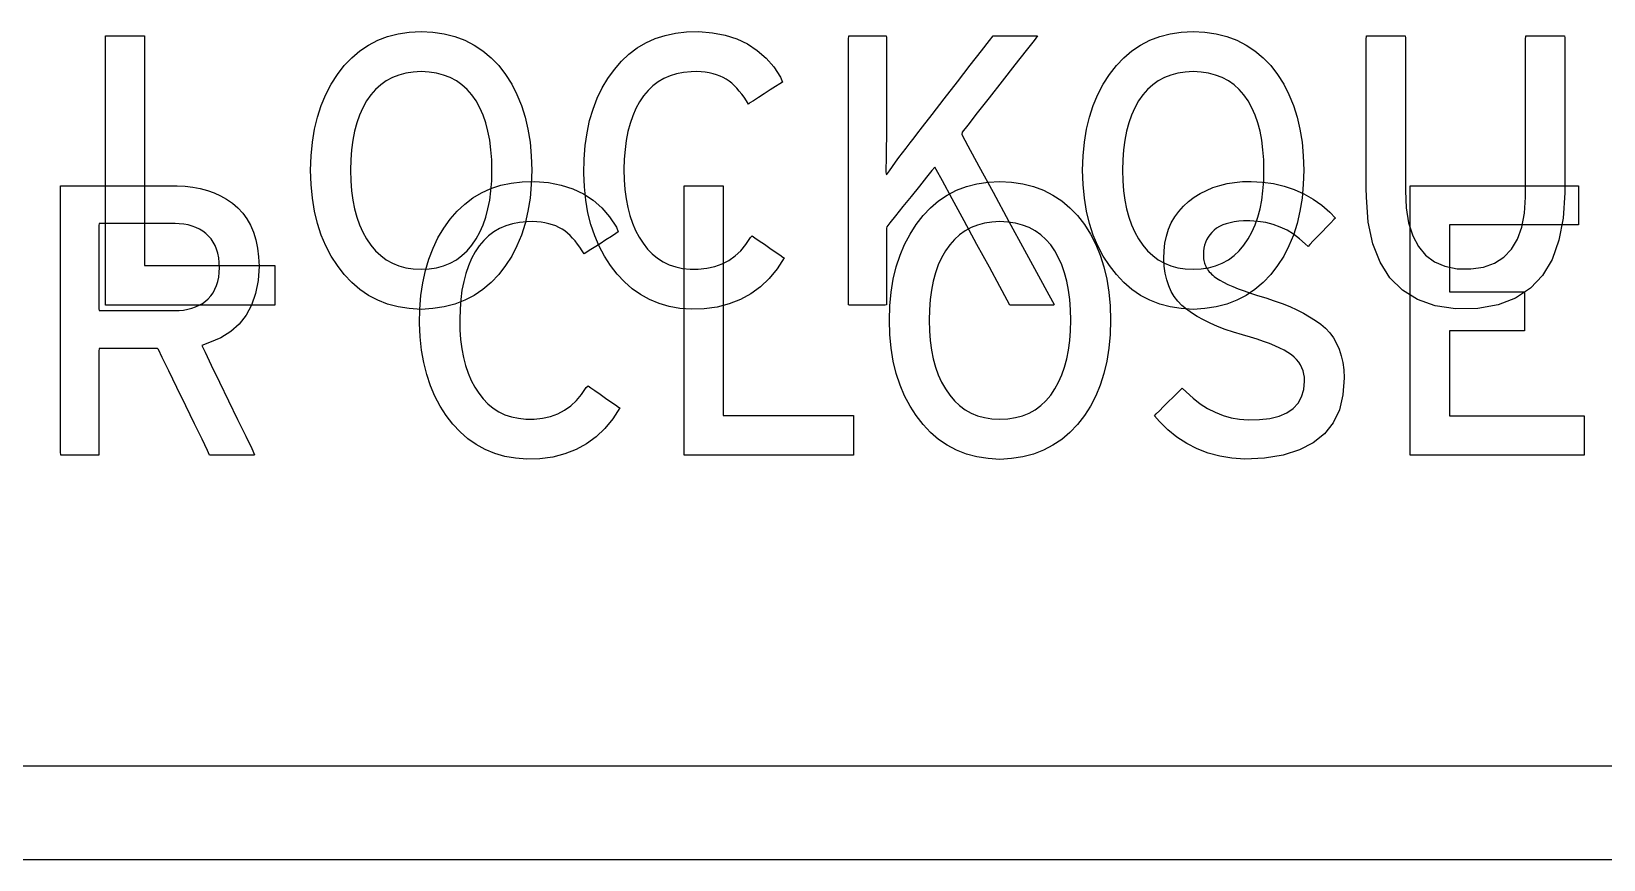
# Model space of a CAD drawing. Extents: x 1 to 47.7, y 0.2 to 35.
# Drawn here: x 13.468 to 14.034, y 10.799 to 11.097 of the extents above; entities that cross this region are included whole.
import ezdxf

# ---------------------------------------------------------------- set-up
doc = ezdxf.new("R2010")
doc.units = 0
doc.header["$MEASUREMENT"] = 0
for name, color, linetype in [('4_1__4U__UP_TO_ONE_IO_BOAR', 7, 'CONTINUOUS'), ('4_2__4U__FRONT_PANEL_W_24_', 7, 'CONTINUOUS'), ('5_1___24__TARGET_LEDS___12', 7, 'CONTINUOUS')]:
    doc.layers.add(name, color=color, linetype=linetype)

msp = doc.modelspace()

# ---------------------------------------------------------------- linework, layer by layer
at = {"layer": '4_1__4U__UP_TO_ONE_IO_BOAR'}
for points in [[(13.64807, 11.04723), (13.64789, 11.04206), (13.64743, 11.03713), (13.64668, 11.03246), (13.64565, 11.02804), (13.64432, 11.02386), (13.64271, 11.01994), (13.64081, 11.01626), (13.63863, 11.01284), (13.63614, 11.00964), (13.6334, 11.00675), (13.63045, 11.00425), (13.62727, 11.00211), (13.62388, 11.00035), (13.62027, 10.99896), (13.61644, 10.99795), (13.61239, 10.99731), (13.60813, 10.99704), (13.6039, 10.99731), (13.59989, 10.99795), (13.5961, 10.99896), (13.59253, 11.00035), (13.58919, 11.00211), (13.58607, 11.00425), (13.58316, 11.00675), (13.58048, 11.00964), (13.57799, 11.01284), (13.57576, 11.01626), (13.57381, 11.01994), (13.57216, 11.02386), (13.5708, 11.02804), (13.56974, 11.03246), (13.56897, 11.03713), (13.5685, 11.04206), (13.56832, 11.04723), (13.5685, 11.0524), (13.56897, 11.05733), (13.56974, 11.06202), (13.5708, 11.06646), (13.57216, 11.07066), (13.57381, 11.07462), (13.57576, 11.07833), (13.57799, 11.0818), (13.58048, 11.085), (13.58316, 11.08784), (13.58607, 11.0903), (13.58919, 11.0924), (13.59253, 11.09413), (13.5961, 11.09549), (13.59989, 11.09648), (13.6039, 11.09709), (13.60813, 11.09734), (13.61239, 11.09709), (13.61644, 11.09648), (13.62027, 11.09549), (13.62388, 11.09413), (13.62727, 11.0924), (13.63045, 11.0903), (13.6334, 11.08784), (13.63614, 11.085), (13.63863, 11.0818), (13.64081, 11.07833), (13.64271, 11.07462), (13.64432, 11.07066), (13.64565, 11.06646), (13.64668, 11.06202), (13.64743, 11.05733), (13.64789, 11.0524)], [(13.73903, 11.01562), (13.73648, 11.01168), (13.73364, 11.00821), (13.73049, 11.0052), (13.72704, 11.00267), (13.72329, 11.0006), (13.71924, 10.99901), (13.71488, 10.99788), (13.71023, 10.99723), (13.7055, 10.99708), (13.70144, 10.99742), (13.69758, 10.99813), (13.69393, 10.99918), (13.69049, 11.00059), (13.68727, 11.00236), (13.68425, 11.00448), (13.68144, 11.00695), (13.67885, 11.00978), (13.67643, 11.0129), (13.67425, 11.01623), (13.67235, 11.01981), (13.67073, 11.02361), (13.66938, 11.02766), (13.66832, 11.03194), (13.66753, 11.03646), (13.66703, 11.04121), (13.6668, 11.0462), (13.6669, 11.05128), (13.6673, 11.05613), (13.66797, 11.06076), (13.66892, 11.06515), (13.67016, 11.06931), (13.67167, 11.07324), (13.67346, 11.07694), (13.67552, 11.08041), (13.67787, 11.08365), (13.68038, 11.08657), (13.6831, 11.08914), (13.68603, 11.09137), (13.68917, 11.09324), (13.69253, 11.09476), (13.69609, 11.09593), (13.69987, 11.09675), (13.70385, 11.09722), (13.70834, 11.09731), (13.71325, 11.09689), (13.71781, 11.096), (13.72202, 11.09464), (13.72587, 11.09281), (13.72937, 11.09051), (13.73252, 11.08775), (13.73531, 11.08452), (13.73776, 11.08082), (13.73847, 11.07909), (13.73753, 11.07849), (13.73597, 11.07749), (13.73402, 11.07622), (13.73189, 11.07485), (13.72981, 11.07351), (13.72801, 11.07235), (13.72672, 11.07152), (13.72615, 11.07115), (13.72544, 11.0723), (13.72461, 11.07356), (13.72376, 11.07474), (13.72288, 11.07584), (13.72199, 11.07686), (13.72107, 11.0778), (13.72013, 11.07866), (13.71917, 11.07944), (13.71817, 11.08014), (13.71708, 11.08073), (13.71592, 11.08125), (13.71469, 11.08169), (13.7134, 11.08206), (13.71204, 11.08236), (13.71062, 11.08259), (13.70913, 11.08274), (13.70757, 11.08283), (13.70549, 11.08281), (13.7028, 11.08256), (13.70027, 11.08207), (13.69789, 11.08134), (13.69567, 11.08037), (13.69361, 11.07916), (13.6917, 11.07771), (13.68996, 11.07602), (13.68836, 11.07409), (13.6869, 11.0719), (13.6856, 11.0695), (13.68447, 11.06692), (13.68351, 11.06415), (13.68272, 11.06119), (13.68211, 11.05804), (13.68167, 11.05471), (13.6814, 11.05119), (13.6813, 11.04748), (13.68138, 11.04379), (13.68162, 11.04029), (13.68204, 11.03697), (13.68263, 11.03383), (13.68339, 11.03088), (13.68433, 11.02811), (13.68544, 11.02553), (13.68672, 11.02313), (13.68816, 11.02089), (13.68973, 11.01883), (13.69146, 11.01703), (13.69335, 11.01548), (13.69539, 11.01419), (13.69759, 11.01315), (13.69994, 11.01237), (13.70245, 11.01185), (13.70512, 11.01159), (13.7081, 11.01158), (13.71115, 11.01189), (13.71399, 11.01252), (13.71664, 11.01347), (13.71909, 11.01473), (13.72135, 11.01632), (13.7234, 11.01822), (13.72526, 11.02044), (13.72691, 11.02298), (13.72756, 11.02355), (13.72852, 11.02289), (13.73004, 11.02183), (13.73191, 11.02054), (13.73391, 11.01916), (13.73583, 11.01783), (13.73747, 11.0167), (13.7386, 11.01592)], [(13.92639, 11.04723), (13.92621, 11.04206), (13.92575, 11.03713), (13.925, 11.03246), (13.92397, 11.02804), (13.92264, 11.02386), (13.92103, 11.01994), (13.91913, 11.01626), (13.91695, 11.01284), (13.91446, 11.00964), (13.91172, 11.00675), (13.90877, 11.00425), (13.90559, 11.00211), (13.9022, 11.00035), (13.89859, 10.99896), (13.89476, 10.99795), (13.89071, 10.99731), (13.88645, 10.99704), (13.88222, 10.99731), (13.87821, 10.99795), (13.87442, 10.99896), (13.87085, 11.00035), (13.86751, 11.00211), (13.86439, 11.00425), (13.86148, 11.00675), (13.8588, 11.00964), (13.85631, 11.01284), (13.85408, 11.01626), (13.85213, 11.01994), (13.85048, 11.02386), (13.84912, 11.02804), (13.84806, 11.03246), (13.84729, 11.03713), (13.84682, 11.04206), (13.84664, 11.04723), (13.84682, 11.0524), (13.84729, 11.05733), (13.84806, 11.06202), (13.84912, 11.06646), (13.85048, 11.07066), (13.85213, 11.07462), (13.85408, 11.07833), (13.85631, 11.0818), (13.8588, 11.085), (13.86148, 11.08784), (13.86439, 11.0903), (13.86751, 11.0924), (13.87085, 11.09413), (13.87442, 11.09549), (13.87821, 11.09648), (13.88222, 11.09709), (13.88645, 11.09734), (13.89071, 11.09709), (13.89476, 11.09648), (13.89859, 11.09549), (13.9022, 11.09413), (13.90559, 11.0924), (13.90877, 11.0903), (13.91172, 11.08784), (13.91446, 11.085), (13.91695, 11.0818), (13.91913, 11.07833), (13.92103, 11.07462), (13.92264, 11.07066), (13.92397, 11.06646), (13.925, 11.06202), (13.92575, 11.05733), (13.92621, 11.0524)], [(13.82043, 10.9986), (13.81945, 11.00042), (13.81681, 11.00527), (13.81302, 11.01225), (13.80856, 11.02045), (13.80392, 11.02898), (13.79961, 11.03693), (13.79609, 11.04339), (13.79388, 11.04747), (13.79331, 11.04835), (13.79233, 11.04713), (13.79038, 11.04471), (13.78778, 11.04147), (13.78484, 11.0378), (13.78187, 11.03411), (13.7792, 11.03079), (13.77713, 11.02822), (13.776, 11.02681), (13.77588, 11.02631), (13.77588, 11.02425), (13.77588, 11.02077), (13.77588, 11.01638), (13.77588, 11.0116), (13.77588, 11.00692), (13.77588, 11.00286), (13.77588, 10.99992), (13.77588, 10.99863), (13.77551, 10.9986), (13.77428, 10.9986), (13.77243, 10.9986), (13.77021, 10.9986), (13.76787, 10.9986), (13.76565, 10.9986), (13.76381, 10.9986), (13.76258, 10.9986), (13.76221, 10.99868), (13.76221, 11.00318), (13.76221, 11.01334), (13.76221, 11.02741), (13.76221, 11.04361), (13.76221, 11.06019), (13.76221, 11.07539), (13.76221, 11.08744), (13.76221, 11.09459), (13.7623, 11.09578), (13.76319, 11.09578), (13.76481, 11.09578), (13.7669, 11.09578), (13.76922, 11.09578), (13.77153, 11.09578), (13.77357, 11.09578), (13.7751, 11.09578), (13.77586, 11.09578), (13.77591, 11.09515), (13.77591, 11.09242), (13.77591, 11.0881), (13.77591, 11.08279), (13.77591, 11.07708), (13.77591, 11.07159), (13.77591, 11.06693), (13.77591, 11.06368), (13.77591, 11.06247), (13.7759, 11.0604), (13.77589, 11.05836), (13.77587, 11.05635), (13.77585, 11.05435), (13.77581, 11.05237), (13.77578, 11.05042), (13.77573, 11.04849), (13.77568, 11.04658), (13.77592, 11.04563), (13.77696, 11.04708), (13.77806, 11.04859), (13.77922, 11.05017), (13.78044, 11.05181), (13.78172, 11.05351), (13.78305, 11.05527), (13.78445, 11.0571), (13.7859, 11.05899), (13.78688, 11.06026), (13.78893, 11.0629), (13.79239, 11.06736), (13.79674, 11.07299), (13.8015, 11.07913), (13.80614, 11.08512), (13.81017, 11.09033), (13.81309, 11.09409), (13.81438, 11.09576), (13.81483, 11.09578), (13.81627, 11.09578), (13.81844, 11.09578), (13.82104, 11.09578), (13.82379, 11.09578), (13.82639, 11.09578), (13.82856, 11.09578), (13.83, 11.09578), (13.83041, 11.09576), (13.82913, 11.09412), (13.82624, 11.09044), (13.82225, 11.08533), (13.81765, 11.07945), (13.81294, 11.07343), (13.80862, 11.06792), (13.8052, 11.06355), (13.80317, 11.06095), (13.80307, 11.06009), (13.80524, 11.05607), (13.80921, 11.04877), (13.81435, 11.03931), (13.82006, 11.0288), (13.82573, 11.01837), (13.83074, 11.00915), (13.83449, 11.00225), (13.83636, 10.9988), (13.83616, 10.9986), (13.83485, 10.9986), (13.83277, 10.9986), (13.83021, 10.9986), (13.82747, 10.9986), (13.82483, 10.9986), (13.82258, 10.9986), (13.82102, 10.9986)], [(14.02045, 11.03911), (14.01989, 11.02999), (14.01838, 11.02199), (14.0159, 11.0151), (14.01246, 11.00931), (14.00806, 11.00465), (14.00271, 11.00109), (13.99639, 10.99864), (13.98911, 10.99731), (13.98108, 10.99719), (13.97374, 10.99833), (13.96735, 11.00059), (13.96191, 11.00396), (13.95741, 11.00844), (13.95387, 11.01404), (13.95128, 11.02075), (13.94963, 11.02857), (13.94893, 11.03751), (13.94891, 11.0408), (13.94891, 11.0458), (13.94891, 11.05346), (13.94891, 11.06271), (13.94891, 11.0725), (13.94891, 11.08175), (13.94891, 11.08941), (13.94891, 11.09441), (13.94893, 11.09578), (13.94965, 11.09578), (13.9512, 11.09578), (13.95331, 11.09578), (13.95571, 11.09578), (13.95814, 11.09578), (13.96033, 11.09578), (13.96201, 11.09578), (13.96292, 11.09578), (13.96301, 11.095), (13.96301, 11.09069), (13.96301, 11.08352), (13.96301, 11.07456), (13.96301, 11.06486), (13.96301, 11.05548), (13.96301, 11.04746), (13.96301, 11.04188), (13.96301, 11.03979), (13.9633, 11.03364), (13.96418, 11.02825), (13.96563, 11.02362), (13.96767, 11.01973), (13.97029, 11.0166), (13.97349, 11.01422), (13.97728, 11.01259), (13.98165, 11.01171), (13.98654, 11.01163), (13.99111, 11.01233), (13.99507, 11.01376), (13.99844, 11.01591), (14.00122, 11.01879), (14.0034, 11.0224), (14.00497, 11.02674), (14.00596, 11.0318), (14.00634, 11.03759), (14.00635, 11.04023), (14.00635, 11.04528), (14.00635, 11.05302), (14.00635, 11.06237), (14.00635, 11.07226), (14.00635, 11.08161), (14.00635, 11.08934), (14.00635, 11.0944), (14.00637, 11.09578), (14.00709, 11.09578), (14.00864, 11.09578), (14.01075, 11.09578), (14.01315, 11.09578), (14.01558, 11.09578), (14.01777, 11.09578), (14.01945, 11.09578), (14.02036, 11.09578), (14.02045, 11.095), (14.02045, 11.09063), (14.02045, 11.08338), (14.02045, 11.07431), (14.02045, 11.06449), (14.02045, 11.05499), (14.02045, 11.04688), (14.02045, 11.04123)], [(13.63369, 11.04723), (13.63361, 11.05105), (13.63334, 11.05467), (13.63289, 11.05809), (13.63227, 11.06132), (13.63147, 11.06435), (13.63049, 11.06718), (13.62933, 11.06981), (13.62799, 11.07225), (13.62647, 11.07445), (13.62477, 11.07639), (13.6229, 11.07807), (13.62086, 11.0795), (13.61865, 11.08068), (13.61627, 11.0816), (13.61373, 11.08227), (13.61101, 11.08268), (13.60813, 11.08284), (13.6053, 11.08268), (13.60264, 11.08227), (13.60014, 11.0816), (13.59779, 11.08068), (13.59561, 11.0795), (13.5936, 11.07807), (13.59174, 11.07639), (13.59005, 11.07445), (13.58851, 11.07225), (13.58715, 11.06981), (13.58596, 11.06718), (13.58497, 11.06435), (13.58415, 11.06132), (13.58351, 11.05809), (13.58306, 11.05467), (13.58279, 11.05105), (13.5827, 11.04723), (13.58279, 11.04345), (13.58306, 11.03988), (13.58351, 11.03649), (13.58415, 11.0333), (13.58497, 11.0303), (13.58596, 11.0275), (13.58715, 11.02489), (13.58851, 11.02247), (13.59005, 11.02022), (13.59174, 11.01819), (13.5936, 11.01643), (13.59561, 11.01494), (13.59779, 11.01372), (13.60014, 11.01277), (13.60264, 11.01209), (13.6053, 11.01168), (13.60813, 11.01155), (13.61101, 11.01168), (13.61373, 11.01209), (13.61627, 11.01277), (13.61865, 11.01372), (13.62086, 11.01494), (13.6229, 11.01643), (13.62477, 11.01819), (13.62647, 11.02022), (13.62799, 11.02247), (13.62933, 11.02489), (13.63049, 11.0275), (13.63147, 11.0303), (13.63227, 11.0333), (13.63289, 11.03649), (13.63334, 11.03988), (13.63361, 11.04345)], [(13.91201, 11.04723), (13.91193, 11.05105), (13.91166, 11.05467), (13.91121, 11.05809), (13.91059, 11.06132), (13.90979, 11.06435), (13.90881, 11.06718), (13.90765, 11.06981), (13.90631, 11.07225), (13.90479, 11.07445), (13.90309, 11.07639), (13.90122, 11.07807), (13.89918, 11.0795), (13.89697, 11.08068), (13.89459, 11.0816), (13.89205, 11.08227), (13.88933, 11.08268), (13.88645, 11.08284), (13.88362, 11.08268), (13.88096, 11.08227), (13.87846, 11.0816), (13.87611, 11.08068), (13.87393, 11.0795), (13.87192, 11.07807), (13.87006, 11.07639), (13.86837, 11.07445), (13.86683, 11.07225), (13.86547, 11.06981), (13.86429, 11.06718), (13.86329, 11.06435), (13.86247, 11.06132), (13.86183, 11.05809), (13.86138, 11.05467), (13.86111, 11.05105), (13.86102, 11.04723), (13.86111, 11.04345), (13.86138, 11.03988), (13.86183, 11.03649), (13.86247, 11.0333), (13.86329, 11.0303), (13.86429, 11.0275), (13.86547, 11.02489), (13.86683, 11.02247), (13.86837, 11.02022), (13.87006, 11.01819), (13.87192, 11.01643), (13.87393, 11.01494), (13.87611, 11.01372), (13.87846, 11.01277), (13.88096, 11.01209), (13.88362, 11.01168), (13.88645, 11.01155), (13.88933, 11.01168), (13.89205, 11.01209), (13.89459, 11.01277), (13.89697, 11.01372), (13.89918, 11.01494), (13.90122, 11.01643), (13.90309, 11.01819), (13.90479, 11.02022), (13.90631, 11.02247), (13.90765, 11.02489), (13.90881, 11.0275), (13.90979, 11.0303), (13.91059, 11.0333), (13.91121, 11.03649), (13.91166, 11.03988), (13.91193, 11.04345)]]:
    msp.add_lwpolyline(points, close=True, dxfattribs=at)
for points in [[(13.49433, 10.9986), (13.49433, 11.09578), (13.50844, 11.09578), (13.50844, 11.01284), (13.55539, 11.01284), (13.55539, 10.9986), (13.49433, 10.9986)], [(11.30567, 10.79851), (11.59054, 10.79851), (12.16307, 10.79851), (12.73561, 10.79851), (13.02048, 10.79851), (13.30367, 10.79851), (13.58462, 10.79851), (13.72408, 10.79851), (13.86277, 10.79851), (14.00062, 10.79851), (14.13756, 10.79851), (14.27352, 10.79851), (14.40843, 10.79851), (14.54222, 10.79851), (14.67482, 10.79851)]]:
    msp.add_lwpolyline(points, dxfattribs=at)
at = {"layer": '4_2__4U__FRONT_PANEL_W_24_'}
for points in [[(13.54972, 11.01261), (13.54936, 11.00746), (13.54847, 11.00279), (13.54704, 10.99862), (13.54508, 10.99493), (13.54258, 10.99173), (13.53955, 10.98902), (13.53598, 10.98679), (13.53187, 10.98506), (13.52908, 10.98401), (13.53027, 10.98155), (13.53252, 10.97692), (13.53546, 10.97083), (13.53875, 10.96404), (13.54202, 10.95728), (13.54491, 10.9513), (13.54708, 10.94683), (13.54815, 10.94461), (13.54788, 10.94449), (13.54651, 10.94449), (13.54436, 10.94449), (13.54173, 10.94449), (13.53891, 10.94449), (13.53622, 10.94449), (13.53396, 10.94449), (13.53243, 10.94449), (13.53192, 10.9445), (13.53111, 10.94618), (13.52918, 10.95016), (13.52647, 10.95574), (13.52334, 10.9622), (13.52013, 10.96883), (13.51718, 10.9749), (13.51486, 10.9797), (13.51349, 10.98251), (13.51311, 10.98295), (13.51167, 10.98295), (13.5091, 10.98295), (13.50579, 10.98295), (13.50214, 10.98295), (13.49854, 10.98295), (13.4954, 10.98295), (13.4931, 10.98295), (13.49204, 10.98295), (13.49201, 10.98198), (13.49201, 10.97855), (13.49201, 10.97334), (13.49201, 10.96705), (13.49201, 10.9604), (13.49201, 10.9541), (13.49201, 10.94889), (13.49201, 10.94546), (13.49199, 10.94449), (13.4913, 10.94449), (13.48981, 10.94449), (13.48776, 10.94449), (13.48542, 10.94449), (13.48305, 10.94449), (13.48089, 10.94449), (13.47922, 10.94449), (13.47829, 10.94449), (13.47818, 10.94561), (13.47818, 10.95271), (13.47818, 10.96484), (13.47818, 10.98018), (13.47818, 10.99692), (13.47818, 11.01324), (13.47818, 11.02734), (13.47818, 11.03741), (13.47818, 11.04164), (13.47945, 11.04167), (13.48334, 11.04167), (13.48907, 11.04167), (13.4959, 11.04167), (13.50303, 11.04167), (13.50971, 11.04167), (13.51517, 11.04167), (13.51863, 11.04167), (13.52027, 11.04167), (13.52314, 11.04152), (13.52591, 11.04119), (13.52856, 11.04068), (13.5311, 11.03998), (13.53352, 11.03909), (13.53584, 11.03802), (13.53804, 11.03676), (13.54012, 11.03532), (13.54209, 11.03367), (13.54385, 11.03179), (13.54538, 11.02969), (13.54668, 11.02738), (13.54775, 11.02486), (13.54859, 11.02212), (13.5492, 11.01917), (13.54958, 11.016)], [(13.67981, 10.96151), (13.67726, 10.95757), (13.67442, 10.9541), (13.67127, 10.95109), (13.66782, 10.94856), (13.66407, 10.94649), (13.66002, 10.9449), (13.65567, 10.94377), (13.65101, 10.94311), (13.64629, 10.94297), (13.64222, 10.94331), (13.63836, 10.94402), (13.63471, 10.94507), (13.63128, 10.94648), (13.62805, 10.94825), (13.62503, 10.95037), (13.62223, 10.95284), (13.61963, 10.95567), (13.61721, 10.95879), (13.61503, 10.96212), (13.61313, 10.9657), (13.61151, 10.9695), (13.61017, 10.97355), (13.6091, 10.97783), (13.60832, 10.98235), (13.60781, 10.9871), (13.60758, 10.99209), (13.60769, 10.99717), (13.60808, 11.00202), (13.60875, 11.00665), (13.60971, 11.01104), (13.61094, 11.0152), (13.61245, 11.01913), (13.61424, 11.02283), (13.61631, 11.0263), (13.61865, 11.02954), (13.62116, 11.03246), (13.62388, 11.03503), (13.62681, 11.03726), (13.62996, 11.03913), (13.63331, 11.04065), (13.63687, 11.04182), (13.64065, 11.04264), (13.64463, 11.04311), (13.64912, 11.0432), (13.65404, 11.04278), (13.6586, 11.04189), (13.6628, 11.04053), (13.66666, 11.0387), (13.67016, 11.0364), (13.6733, 11.03364), (13.6761, 11.03041), (13.67854, 11.0267), (13.67925, 11.02498), (13.67831, 11.02438), (13.67675, 11.02338), (13.6748, 11.02211), (13.67267, 11.02074), (13.67059, 11.0194), (13.6688, 11.01824), (13.6675, 11.01741), (13.66693, 11.01704), (13.66622, 11.01819), (13.66539, 11.01945), (13.66454, 11.02063), (13.66367, 11.02173), (13.66277, 11.02275), (13.66185, 11.02369), (13.66091, 11.02455), (13.65995, 11.02533), (13.65896, 11.02602), (13.65786, 11.02662), (13.6567, 11.02714), (13.65547, 11.02758), (13.65418, 11.02795), (13.65282, 11.02825), (13.6514, 11.02848), (13.64991, 11.02863), (13.64836, 11.02871), (13.64627, 11.02869), (13.64358, 11.02845), (13.64105, 11.02796), (13.63867, 11.02723), (13.63645, 11.02626), (13.63439, 11.02505), (13.63249, 11.0236), (13.63074, 11.02191), (13.62914, 11.01998), (13.62768, 11.01779), (13.62638, 11.01539), (13.62525, 11.01281), (13.62429, 11.01003), (13.62351, 11.00708), (13.62289, 11.00393), (13.62245, 11.0006), (13.62218, 10.99708), (13.62208, 10.99337), (13.62216, 10.98968), (13.62241, 10.98618), (13.62282, 10.98286), (13.62341, 10.97972), (13.62418, 10.97677), (13.62511, 10.974), (13.62622, 10.97142), (13.6275, 10.96901), (13.62894, 10.96678), (13.63052, 10.96472), (13.63224, 10.96291), (13.63413, 10.96137), (13.63617, 10.96007), (13.63837, 10.95904), (13.64072, 10.95826), (13.64324, 10.95774), (13.6459, 10.95747), (13.64888, 10.95747), (13.65193, 10.95778), (13.65478, 10.95841), (13.65743, 10.95936), (13.65988, 10.96062), (13.66213, 10.96221), (13.66418, 10.96411), (13.66604, 10.96633), (13.6677, 10.96887), (13.66834, 10.96944), (13.6693, 10.96877), (13.67083, 10.96772), (13.67269, 10.96643), (13.67469, 10.96505), (13.67661, 10.96372), (13.67825, 10.96259), (13.67938, 10.96181)], [(13.85673, 10.99312), (13.85655, 10.98794), (13.85609, 10.98302), (13.85534, 10.97835), (13.8543, 10.97392), (13.85298, 10.96975), (13.85137, 10.96583), (13.84947, 10.96215), (13.84728, 10.95873), (13.8448, 10.95552), (13.84206, 10.95264), (13.83911, 10.95013), (13.83593, 10.948), (13.83254, 10.94624), (13.82893, 10.94485), (13.8251, 10.94384), (13.82105, 10.9432), (13.81679, 10.94293), (13.81256, 10.9432), (13.80855, 10.94384), (13.80476, 10.94485), (13.80119, 10.94624), (13.79785, 10.948), (13.79472, 10.95013), (13.79182, 10.95264), (13.78914, 10.95552), (13.78665, 10.95873), (13.78441, 10.96215), (13.78247, 10.96583), (13.78082, 10.96975), (13.77946, 10.97392), (13.7784, 10.97835), (13.77763, 10.98302), (13.77716, 10.98794), (13.77698, 10.99312), (13.77716, 10.99829), (13.77763, 11.00322), (13.7784, 11.00791), (13.77946, 11.01235), (13.78082, 11.01655), (13.78247, 11.02051), (13.78441, 11.02422), (13.78665, 11.02769), (13.78914, 11.03089), (13.79182, 11.03373), (13.79472, 11.03619), (13.79785, 11.03829), (13.80119, 11.04002), (13.80476, 11.04138), (13.80855, 11.04236), (13.81256, 11.04298), (13.81679, 11.04323), (13.82105, 11.04298), (13.8251, 11.04236), (13.82893, 11.04138), (13.83254, 11.04002), (13.83593, 11.03829), (13.83911, 11.03619), (13.84206, 11.03373), (13.8448, 11.03089), (13.84728, 11.02769), (13.84947, 11.02422), (13.85137, 11.02051), (13.85298, 11.01655), (13.8543, 11.01235), (13.85534, 11.00791), (13.85609, 11.00322), (13.85655, 10.99829)], [(13.94089, 10.97239), (13.94049, 10.96626), (13.93919, 10.96084), (13.93697, 10.95614), (13.93383, 10.95215), (13.92978, 10.94887), (13.92483, 10.94631), (13.91895, 10.94446), (13.91217, 10.94333), (13.9051, 10.94296), (13.90047, 10.94333), (13.89606, 10.94408), (13.89188, 10.94521), (13.88791, 10.94672), (13.88418, 10.94861), (13.88066, 10.95088), (13.87737, 10.95353), (13.8743, 10.95656), (13.87257, 10.95869), (13.87319, 10.9593), (13.87434, 10.96044), (13.87584, 10.96195), (13.87754, 10.96364), (13.87923, 10.96533), (13.88075, 10.96685), (13.88192, 10.96801), (13.88257, 10.96865), (13.884, 10.96729), (13.88646, 10.96501), (13.88902, 10.96302), (13.89167, 10.96132), (13.89442, 10.95991), (13.89727, 10.95879), (13.90021, 10.95796), (13.90325, 10.95743), (13.90638, 10.95718), (13.91037, 10.95727), (13.91417, 10.95773), (13.91746, 10.95856), (13.92025, 10.95975), (13.92253, 10.96131), (13.92432, 10.96324), (13.9256, 10.96552), (13.92637, 10.96818), (13.92665, 10.9712), (13.9266, 10.97253), (13.92642, 10.97372), (13.92613, 10.97486), (13.92572, 10.97595), (13.9252, 10.97699), (13.92455, 10.97797), (13.92379, 10.97891), (13.9229, 10.9798), (13.92189, 10.98063), (13.92067, 10.98146), (13.91927, 10.98228), (13.9177, 10.98309), (13.91594, 10.98389), (13.914, 10.98468), (13.91189, 10.98546), (13.90959, 10.98624), (13.90712, 10.987), (13.90426, 10.98782), (13.90106, 10.98881), (13.89806, 10.98984), (13.89525, 10.99092), (13.89263, 10.99206), (13.89021, 10.99324), (13.88798, 10.99448), (13.88594, 10.99576), (13.8841, 10.9971), (13.88244, 10.99847), (13.88096, 10.99998), (13.87967, 11.00165), (13.87857, 11.0035), (13.87767, 11.00552), (13.87695, 11.00772), (13.87642, 11.01009), (13.87608, 11.01263), (13.87593, 11.01535), (13.876, 11.01819), (13.87631, 11.02091), (13.87685, 11.02349), (13.87761, 11.02593), (13.87861, 11.02823), (13.87983, 11.03039), (13.88128, 11.03241), (13.88296, 11.03428), (13.88487, 11.03602), (13.88688, 11.03752), (13.88901, 11.03885), (13.89125, 11.04), (13.89362, 11.04098), (13.89611, 11.04178), (13.89872, 11.04241), (13.90145, 11.04286), (13.90431, 11.04313), (13.9074, 11.04323), (13.91153, 11.043), (13.9155, 11.04244), (13.9193, 11.04154), (13.92293, 11.04032), (13.9264, 11.03875), (13.9297, 11.03686), (13.93282, 11.03463), (13.93579, 11.03207), (13.93777, 11.03001), (13.93722, 11.02945), (13.93613, 11.02831), (13.93467, 11.0268), (13.93301, 11.02507), (13.93133, 11.02333), (13.9298, 11.02175), (13.92861, 11.02051), (13.92792, 11.01979), (13.92688, 11.02067), (13.92483, 11.02255), (13.92265, 11.02419), (13.92035, 11.02558), (13.91791, 11.02674), (13.91535, 11.02766), (13.91265, 11.02834), (13.90983, 11.02879), (13.90688, 11.02899), (13.90465, 11.02896), (13.90292, 11.02883), (13.9013, 11.02862), (13.8998, 11.02833), (13.89842, 11.02796), (13.89715, 11.0275), (13.89599, 11.02696), (13.89495, 11.02634), (13.89403, 11.02564), (13.89321, 11.02484), (13.8925, 11.024), (13.89187, 11.02311), (13.89135, 11.02217), (13.89092, 11.02119), (13.89058, 11.02017), (13.89035, 11.01911), (13.89021, 11.018), (13.89016, 11.01687), (13.89018, 11.01631), (13.89021, 11.01577), (13.89027, 11.01524), (13.89035, 11.01473), (13.89046, 11.01424), (13.89059, 11.01377), (13.89074, 11.01331), (13.89092, 11.01287), (13.89112, 11.01244), (13.89136, 11.01198), (13.89164, 11.01153), (13.89195, 11.01108), (13.89231, 11.01064), (13.8927, 11.0102), (13.89313, 11.00977), (13.89361, 11.00934), (13.89411, 11.00892), (13.89488, 11.00836), (13.89607, 11.00759), (13.89745, 11.00682), (13.89902, 11.00605), (13.90078, 11.00526), (13.90273, 11.00447), (13.90487, 11.00368), (13.9072, 11.00287), (13.90972, 11.00206), (13.91268, 11.00117), (13.91571, 11.00018), (13.91858, 10.99913), (13.92129, 10.99803), (13.92384, 10.99687), (13.92623, 10.99566), (13.92847, 10.99439), (13.93054, 10.99307), (13.93246, 10.99169), (13.9342, 10.99022), (13.93574, 10.98858), (13.93708, 10.98677), (13.93821, 10.98479), (13.93915, 10.98265), (13.93989, 10.98034), (13.94042, 10.97786), (13.94076, 10.97521)], [(13.53548, 11.01221), (13.5354, 11.01401), (13.53519, 11.0157), (13.53488, 11.01727), (13.53444, 11.01874), (13.5339, 11.02009), (13.53324, 11.02134), (13.53246, 11.02247), (13.53157, 11.02349), (13.53056, 11.02443), (13.52945, 11.02528), (13.52826, 11.02601), (13.52697, 11.02662), (13.5256, 11.02713), (13.52413, 11.02751), (13.52258, 11.02778), (13.52094, 11.02794), (13.51944, 11.02798), (13.51809, 11.02798), (13.51504, 11.02798), (13.51086, 11.02798), (13.50609, 11.02798), (13.50127, 11.02798), (13.49697, 11.02798), (13.49373, 11.02798), (13.4921, 11.02798), (13.49201, 11.02734), (13.49201, 11.02462), (13.49201, 11.02032), (13.49201, 11.01508), (13.49201, 11.00953), (13.49201, 11.00429), (13.49201, 11), (13.49201, 10.99727), (13.4921, 10.99664), (13.49373, 10.99664), (13.49697, 10.99664), (13.50127, 10.99664), (13.50609, 10.99664), (13.51086, 10.99664), (13.51504, 10.99664), (13.51809, 10.99664), (13.51944, 10.99664), (13.52091, 10.99668), (13.52253, 10.99682), (13.52406, 10.99708), (13.5255, 10.99745), (13.52686, 10.99792), (13.52813, 10.99851), (13.52932, 10.9992), (13.53043, 11), (13.53145, 11.00091), (13.53237, 11.00192), (13.53317, 11.00304), (13.53385, 11.00429), (13.53441, 11.00564), (13.53486, 11.00711), (13.53519, 11.00869), (13.53539, 11.01039)], [(13.84235, 10.99312), (13.84226, 10.99694), (13.842, 11.00056), (13.84155, 11.00398), (13.84093, 11.00721), (13.84013, 11.01024), (13.83914, 11.01307), (13.83799, 11.0157), (13.83665, 11.01814), (13.83513, 11.02034), (13.83343, 11.02228), (13.83156, 11.02396), (13.82952, 11.02539), (13.82731, 11.02657), (13.82493, 11.02749), (13.82239, 11.02815), (13.81967, 11.02857), (13.81679, 11.02873), (13.81396, 11.02857), (13.8113, 11.02815), (13.80879, 11.02749), (13.80645, 11.02657), (13.80427, 11.02539), (13.80226, 11.02396), (13.8004, 11.02228), (13.79871, 11.02034), (13.79717, 11.01814), (13.79581, 11.0157), (13.79462, 11.01307), (13.79362, 11.01024), (13.79281, 11.00721), (13.79217, 11.00398), (13.79172, 11.00056), (13.79145, 10.99694), (13.79135, 10.99312), (13.79145, 10.98934), (13.79172, 10.98576), (13.79217, 10.98238), (13.79281, 10.97919), (13.79362, 10.97619), (13.79462, 10.97339), (13.79581, 10.97078), (13.79717, 10.96836), (13.79871, 10.96611), (13.8004, 10.96408), (13.80226, 10.96231), (13.80427, 10.96082), (13.80645, 10.95961), (13.80879, 10.95866), (13.8113, 10.95798), (13.81396, 10.95757), (13.81679, 10.95744), (13.81967, 10.95757), (13.82239, 10.95798), (13.82493, 10.95866), (13.82731, 10.95961), (13.82952, 10.96082), (13.83156, 10.96231), (13.83343, 10.96408), (13.83513, 10.96611), (13.83665, 10.96836), (13.83799, 10.97078), (13.83914, 10.97339), (13.84013, 10.97619), (13.84093, 10.97919), (13.84155, 10.98238), (13.842, 10.98576), (13.84226, 10.98934)]]:
    msp.add_lwpolyline(points, close=True, dxfattribs=at)
for points in [[(13.70299, 10.94449), (13.70299, 11.04167), (13.7171, 11.04167), (13.7171, 10.95873), (13.76405, 10.95873), (13.76405, 10.94449), (13.70299, 10.94449)], [(13.96476, 10.94449), (13.96476, 11.04167), (14.02542, 11.04167), (14.02542, 11.02757), (13.97887, 11.02757), (13.97887, 11.00342), (14.00591, 11.00342), (14.00591, 10.98933), (13.97887, 10.98933), (13.97887, 10.95859), (14.02747, 10.95859), (14.02747, 10.94449), (13.96476, 10.94449)], [(12.92208, 10.8323), (14.34236, 10.8323)]]:
    msp.add_lwpolyline(points, dxfattribs=at)
at = {"layer": '5_1___24__TARGET_LEDS___12'}
for points in [[(13.54972, 11.01261), (13.54936, 11.00746), (13.54847, 11.00279), (13.54704, 10.99862), (13.54508, 10.99493), (13.54258, 10.99173), (13.53955, 10.98902), (13.53598, 10.98679), (13.53187, 10.98506), (13.52908, 10.98401), (13.53027, 10.98155), (13.53252, 10.97692), (13.53546, 10.97083), (13.53875, 10.96404), (13.54202, 10.95728), (13.54491, 10.9513), (13.54708, 10.94683), (13.54815, 10.94461), (13.54788, 10.94449), (13.54651, 10.94449), (13.54436, 10.94449), (13.54173, 10.94449), (13.53891, 10.94449), (13.53622, 10.94449), (13.53396, 10.94449), (13.53243, 10.94449), (13.53192, 10.9445), (13.53111, 10.94618), (13.52918, 10.95016), (13.52647, 10.95574), (13.52334, 10.9622), (13.52013, 10.96883), (13.51718, 10.9749), (13.51486, 10.9797), (13.51349, 10.98251), (13.51311, 10.98295), (13.51167, 10.98295), (13.5091, 10.98295), (13.50579, 10.98295), (13.50214, 10.98295), (13.49854, 10.98295), (13.4954, 10.98295), (13.4931, 10.98295), (13.49204, 10.98295), (13.49201, 10.98198), (13.49201, 10.97855), (13.49201, 10.97334), (13.49201, 10.96705), (13.49201, 10.9604), (13.49201, 10.9541), (13.49201, 10.94889), (13.49201, 10.94546), (13.49199, 10.94449), (13.4913, 10.94449), (13.48981, 10.94449), (13.48776, 10.94449), (13.48542, 10.94449), (13.48305, 10.94449), (13.48089, 10.94449), (13.47922, 10.94449), (13.47829, 10.94449), (13.47818, 10.94561), (13.47818, 10.95271), (13.47818, 10.96484), (13.47818, 10.98018), (13.47818, 10.99692), (13.47818, 11.01324), (13.47818, 11.02734), (13.47818, 11.03741), (13.47818, 11.04164), (13.47945, 11.04167), (13.48334, 11.04167), (13.48907, 11.04167), (13.4959, 11.04167), (13.50303, 11.04167), (13.50971, 11.04167), (13.51517, 11.04167), (13.51863, 11.04167), (13.52027, 11.04167), (13.52314, 11.04152), (13.52591, 11.04119), (13.52856, 11.04068), (13.5311, 11.03998), (13.53352, 11.03909), (13.53584, 11.03802), (13.53804, 11.03676), (13.54012, 11.03532), (13.54209, 11.03367), (13.54385, 11.03179), (13.54538, 11.02969), (13.54668, 11.02738), (13.54775, 11.02486), (13.54859, 11.02212), (13.5492, 11.01917), (13.54958, 11.016)], [(13.67981, 10.96151), (13.67726, 10.95757), (13.67442, 10.9541), (13.67127, 10.95109), (13.66782, 10.94856), (13.66407, 10.94649), (13.66002, 10.9449), (13.65567, 10.94377), (13.65101, 10.94311), (13.64629, 10.94297), (13.64222, 10.94331), (13.63836, 10.94402), (13.63471, 10.94507), (13.63128, 10.94648), (13.62805, 10.94825), (13.62503, 10.95037), (13.62223, 10.95284), (13.61963, 10.95567), (13.61721, 10.95879), (13.61503, 10.96212), (13.61313, 10.9657), (13.61151, 10.9695), (13.61017, 10.97355), (13.6091, 10.97783), (13.60832, 10.98235), (13.60781, 10.9871), (13.60758, 10.99209), (13.60769, 10.99717), (13.60808, 11.00202), (13.60875, 11.00665), (13.60971, 11.01104), (13.61094, 11.0152), (13.61245, 11.01913), (13.61424, 11.02283), (13.61631, 11.0263), (13.61865, 11.02954), (13.62116, 11.03246), (13.62388, 11.03503), (13.62681, 11.03726), (13.62996, 11.03913), (13.63331, 11.04065), (13.63687, 11.04182), (13.64065, 11.04264), (13.64463, 11.04311), (13.64912, 11.0432), (13.65404, 11.04278), (13.6586, 11.04189), (13.6628, 11.04053), (13.66666, 11.0387), (13.67016, 11.0364), (13.6733, 11.03364), (13.6761, 11.03041), (13.67854, 11.0267), (13.67925, 11.02498), (13.67831, 11.02438), (13.67675, 11.02338), (13.6748, 11.02211), (13.67267, 11.02074), (13.67059, 11.0194), (13.6688, 11.01824), (13.6675, 11.01741), (13.66693, 11.01704), (13.66622, 11.01819), (13.66539, 11.01945), (13.66454, 11.02063), (13.66367, 11.02173), (13.66277, 11.02275), (13.66185, 11.02369), (13.66091, 11.02455), (13.65995, 11.02533), (13.65896, 11.02602), (13.65786, 11.02662), (13.6567, 11.02714), (13.65547, 11.02758), (13.65418, 11.02795), (13.65282, 11.02825), (13.6514, 11.02848), (13.64991, 11.02863), (13.64836, 11.02871), (13.64627, 11.02869), (13.64358, 11.02845), (13.64105, 11.02796), (13.63867, 11.02723), (13.63645, 11.02626), (13.63439, 11.02505), (13.63249, 11.0236), (13.63074, 11.02191), (13.62914, 11.01998), (13.62768, 11.01779), (13.62638, 11.01539), (13.62525, 11.01281), (13.62429, 11.01003), (13.62351, 11.00708), (13.62289, 11.00393), (13.62245, 11.0006), (13.62218, 10.99708), (13.62208, 10.99337), (13.62216, 10.98968), (13.62241, 10.98618), (13.62282, 10.98286), (13.62341, 10.97972), (13.62418, 10.97677), (13.62511, 10.974), (13.62622, 10.97142), (13.6275, 10.96901), (13.62894, 10.96678), (13.63052, 10.96472), (13.63224, 10.96291), (13.63413, 10.96137), (13.63617, 10.96007), (13.63837, 10.95904), (13.64072, 10.95826), (13.64324, 10.95774), (13.6459, 10.95747), (13.64888, 10.95747), (13.65193, 10.95778), (13.65478, 10.95841), (13.65743, 10.95936), (13.65988, 10.96062), (13.66213, 10.96221), (13.66418, 10.96411), (13.66604, 10.96633), (13.6677, 10.96887), (13.66834, 10.96944), (13.6693, 10.96877), (13.67083, 10.96772), (13.67269, 10.96643), (13.67469, 10.96505), (13.67661, 10.96372), (13.67825, 10.96259), (13.67938, 10.96181)], [(13.85673, 10.99312), (13.85655, 10.98794), (13.85609, 10.98302), (13.85534, 10.97835), (13.8543, 10.97392), (13.85298, 10.96975), (13.85137, 10.96583), (13.84947, 10.96215), (13.84728, 10.95873), (13.8448, 10.95552), (13.84206, 10.95264), (13.83911, 10.95013), (13.83593, 10.948), (13.83254, 10.94624), (13.82893, 10.94485), (13.8251, 10.94384), (13.82105, 10.9432), (13.81679, 10.94293), (13.81256, 10.9432), (13.80855, 10.94384), (13.80476, 10.94485), (13.80119, 10.94624), (13.79785, 10.948), (13.79472, 10.95013), (13.79182, 10.95264), (13.78914, 10.95552), (13.78665, 10.95873), (13.78441, 10.96215), (13.78247, 10.96583), (13.78082, 10.96975), (13.77946, 10.97392), (13.7784, 10.97835), (13.77763, 10.98302), (13.77716, 10.98794), (13.77698, 10.99312), (13.77716, 10.99829), (13.77763, 11.00322), (13.7784, 11.00791), (13.77946, 11.01235), (13.78082, 11.01655), (13.78247, 11.02051), (13.78441, 11.02422), (13.78665, 11.02769), (13.78914, 11.03089), (13.79182, 11.03373), (13.79472, 11.03619), (13.79785, 11.03829), (13.80119, 11.04002), (13.80476, 11.04138), (13.80855, 11.04236), (13.81256, 11.04298), (13.81679, 11.04323), (13.82105, 11.04298), (13.8251, 11.04236), (13.82893, 11.04138), (13.83254, 11.04002), (13.83593, 11.03829), (13.83911, 11.03619), (13.84206, 11.03373), (13.8448, 11.03089), (13.84728, 11.02769), (13.84947, 11.02422), (13.85137, 11.02051), (13.85298, 11.01655), (13.8543, 11.01235), (13.85534, 11.00791), (13.85609, 11.00322), (13.85655, 10.99829)], [(13.94089, 10.97239), (13.94049, 10.96626), (13.93919, 10.96084), (13.93697, 10.95614), (13.93383, 10.95215), (13.92978, 10.94887), (13.92483, 10.94631), (13.91895, 10.94446), (13.91217, 10.94333), (13.9051, 10.94296), (13.90047, 10.94333), (13.89606, 10.94408), (13.89188, 10.94521), (13.88791, 10.94672), (13.88418, 10.94861), (13.88066, 10.95088), (13.87737, 10.95353), (13.8743, 10.95656), (13.87257, 10.95869), (13.87319, 10.9593), (13.87434, 10.96044), (13.87584, 10.96195), (13.87754, 10.96364), (13.87923, 10.96533), (13.88075, 10.96685), (13.88192, 10.96801), (13.88257, 10.96865), (13.884, 10.96729), (13.88646, 10.96501), (13.88902, 10.96302), (13.89167, 10.96132), (13.89442, 10.95991), (13.89727, 10.95879), (13.90021, 10.95796), (13.90325, 10.95743), (13.90638, 10.95718), (13.91037, 10.95727), (13.91417, 10.95773), (13.91746, 10.95856), (13.92025, 10.95975), (13.92253, 10.96131), (13.92432, 10.96324), (13.9256, 10.96552), (13.92637, 10.96818), (13.92665, 10.9712), (13.9266, 10.97253), (13.92642, 10.97372), (13.92613, 10.97486), (13.92572, 10.97595), (13.9252, 10.97699), (13.92455, 10.97797), (13.92379, 10.97891), (13.9229, 10.9798), (13.92189, 10.98063), (13.92067, 10.98146), (13.91927, 10.98228), (13.9177, 10.98309), (13.91594, 10.98389), (13.914, 10.98468), (13.91189, 10.98546), (13.90959, 10.98624), (13.90712, 10.987), (13.90426, 10.98782), (13.90106, 10.98881), (13.89806, 10.98984), (13.89525, 10.99092), (13.89263, 10.99206), (13.89021, 10.99324), (13.88798, 10.99448), (13.88594, 10.99576), (13.8841, 10.9971), (13.88244, 10.99847), (13.88096, 10.99998), (13.87967, 11.00165), (13.87857, 11.0035), (13.87767, 11.00552), (13.87695, 11.00772), (13.87642, 11.01009), (13.87608, 11.01263), (13.87593, 11.01535), (13.876, 11.01819), (13.87631, 11.02091), (13.87685, 11.02349), (13.87761, 11.02593), (13.87861, 11.02823), (13.87983, 11.03039), (13.88128, 11.03241), (13.88296, 11.03428), (13.88487, 11.03602), (13.88688, 11.03752), (13.88901, 11.03885), (13.89125, 11.04), (13.89362, 11.04098), (13.89611, 11.04178), (13.89872, 11.04241), (13.90145, 11.04286), (13.90431, 11.04313), (13.9074, 11.04323), (13.91153, 11.043), (13.9155, 11.04244), (13.9193, 11.04154), (13.92293, 11.04032), (13.9264, 11.03875), (13.9297, 11.03686), (13.93282, 11.03463), (13.93579, 11.03207), (13.93777, 11.03001), (13.93722, 11.02945), (13.93613, 11.02831), (13.93467, 11.0268), (13.93301, 11.02507), (13.93133, 11.02333), (13.9298, 11.02175), (13.92861, 11.02051), (13.92792, 11.01979), (13.92688, 11.02067), (13.92483, 11.02255), (13.92265, 11.02419), (13.92035, 11.02558), (13.91791, 11.02674), (13.91535, 11.02766), (13.91265, 11.02834), (13.90983, 11.02879), (13.90688, 11.02899), (13.90465, 11.02896), (13.90292, 11.02883), (13.9013, 11.02862), (13.8998, 11.02833), (13.89842, 11.02796), (13.89715, 11.0275), (13.89599, 11.02696), (13.89495, 11.02634), (13.89403, 11.02564), (13.89321, 11.02484), (13.8925, 11.024), (13.89187, 11.02311), (13.89135, 11.02217), (13.89092, 11.02119), (13.89058, 11.02017), (13.89035, 11.01911), (13.89021, 11.018), (13.89016, 11.01687), (13.89018, 11.01631), (13.89021, 11.01577), (13.89027, 11.01524), (13.89035, 11.01473), (13.89046, 11.01424), (13.89059, 11.01377), (13.89074, 11.01331), (13.89092, 11.01287), (13.89112, 11.01244), (13.89136, 11.01198), (13.89164, 11.01153), (13.89195, 11.01108), (13.89231, 11.01064), (13.8927, 11.0102), (13.89313, 11.00977), (13.89361, 11.00934), (13.89411, 11.00892), (13.89488, 11.00836), (13.89607, 11.00759), (13.89745, 11.00682), (13.89902, 11.00605), (13.90078, 11.00526), (13.90273, 11.00447), (13.90487, 11.00368), (13.9072, 11.00287), (13.90972, 11.00206), (13.91268, 11.00117), (13.91571, 11.00018), (13.91858, 10.99913), (13.92129, 10.99803), (13.92384, 10.99687), (13.92623, 10.99566), (13.92847, 10.99439), (13.93054, 10.99307), (13.93246, 10.99169), (13.9342, 10.99022), (13.93574, 10.98858), (13.93708, 10.98677), (13.93821, 10.98479), (13.93915, 10.98265), (13.93989, 10.98034), (13.94042, 10.97786), (13.94076, 10.97521)], [(13.53548, 11.01221), (13.5354, 11.01401), (13.53519, 11.0157), (13.53488, 11.01727), (13.53444, 11.01874), (13.5339, 11.02009), (13.53324, 11.02134), (13.53246, 11.02247), (13.53157, 11.02349), (13.53056, 11.02443), (13.52945, 11.02528), (13.52826, 11.02601), (13.52697, 11.02662), (13.5256, 11.02713), (13.52413, 11.02751), (13.52258, 11.02778), (13.52094, 11.02794), (13.51944, 11.02798), (13.51809, 11.02798), (13.51504, 11.02798), (13.51086, 11.02798), (13.50609, 11.02798), (13.50127, 11.02798), (13.49697, 11.02798), (13.49373, 11.02798), (13.4921, 11.02798), (13.49201, 11.02734), (13.49201, 11.02462), (13.49201, 11.02032), (13.49201, 11.01508), (13.49201, 11.00953), (13.49201, 11.00429), (13.49201, 11), (13.49201, 10.99727), (13.4921, 10.99664), (13.49373, 10.99664), (13.49697, 10.99664), (13.50127, 10.99664), (13.50609, 10.99664), (13.51086, 10.99664), (13.51504, 10.99664), (13.51809, 10.99664), (13.51944, 10.99664), (13.52091, 10.99668), (13.52253, 10.99682), (13.52406, 10.99708), (13.5255, 10.99745), (13.52686, 10.99792), (13.52813, 10.99851), (13.52932, 10.9992), (13.53043, 11), (13.53145, 11.00091), (13.53237, 11.00192), (13.53317, 11.00304), (13.53385, 11.00429), (13.53441, 11.00564), (13.53486, 11.00711), (13.53519, 11.00869), (13.53539, 11.01039)], [(13.84235, 10.99312), (13.84226, 10.99694), (13.842, 11.00056), (13.84155, 11.00398), (13.84093, 11.00721), (13.84013, 11.01024), (13.83914, 11.01307), (13.83799, 11.0157), (13.83665, 11.01814), (13.83513, 11.02034), (13.83343, 11.02228), (13.83156, 11.02396), (13.82952, 11.02539), (13.82731, 11.02657), (13.82493, 11.02749), (13.82239, 11.02815), (13.81967, 11.02857), (13.81679, 11.02873), (13.81396, 11.02857), (13.8113, 11.02815), (13.80879, 11.02749), (13.80645, 11.02657), (13.80427, 11.02539), (13.80226, 11.02396), (13.8004, 11.02228), (13.79871, 11.02034), (13.79717, 11.01814), (13.79581, 11.0157), (13.79462, 11.01307), (13.79362, 11.01024), (13.79281, 11.00721), (13.79217, 11.00398), (13.79172, 11.00056), (13.79145, 10.99694), (13.79135, 10.99312), (13.79145, 10.98934), (13.79172, 10.98576), (13.79217, 10.98238), (13.79281, 10.97919), (13.79362, 10.97619), (13.79462, 10.97339), (13.79581, 10.97078), (13.79717, 10.96836), (13.79871, 10.96611), (13.8004, 10.96408), (13.80226, 10.96231), (13.80427, 10.96082), (13.80645, 10.95961), (13.80879, 10.95866), (13.8113, 10.95798), (13.81396, 10.95757), (13.81679, 10.95744), (13.81967, 10.95757), (13.82239, 10.95798), (13.82493, 10.95866), (13.82731, 10.95961), (13.82952, 10.96082), (13.83156, 10.96231), (13.83343, 10.96408), (13.83513, 10.96611), (13.83665, 10.96836), (13.83799, 10.97078), (13.83914, 10.97339), (13.84013, 10.97619), (13.84093, 10.97919), (13.84155, 10.98238), (13.842, 10.98576), (13.84226, 10.98934)]]:
    msp.add_lwpolyline(points, close=True, dxfattribs=at)
for points in [[(13.70299, 10.94449), (13.70299, 11.04167), (13.7171, 11.04167), (13.7171, 10.95873), (13.76405, 10.95873), (13.76405, 10.94449), (13.70299, 10.94449)], [(13.96476, 10.94449), (13.96476, 11.04167), (14.02542, 11.04167), (14.02542, 11.02757), (13.97887, 11.02757), (13.97887, 11.00342), (14.00591, 11.00342), (14.00591, 10.98933), (13.97887, 10.98933), (13.97887, 10.95859), (14.02747, 10.95859), (14.02747, 10.94449), (13.96476, 10.94449)], [(12.92208, 10.8323), (14.34236, 10.8323)]]:
    msp.add_lwpolyline(points, dxfattribs=at)

doc.saveas('drawing.dxf')
